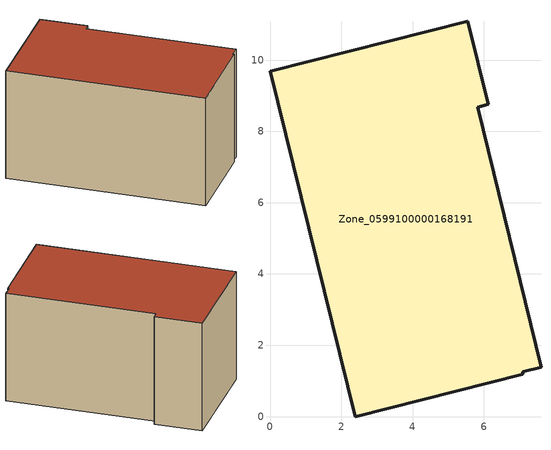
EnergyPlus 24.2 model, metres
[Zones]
Zone_0599100000168191
 floor ground (C_G): 7.1,1.18 2.39,0 0,9.69 5.55,11.08 6.13,8.76 5.83,8.68 7.6,1.39 7.08,1.26 z0
 wall outside (C_F): 5.55,11.08 0,9.69 2.39,0 7.1,1.18 7.08,1.26 7.6,1.39 5.83,8.68 6.13,8.76 5.55,11.08 z0:5.77
 roof outside (C_R): 2.39,0 7.1,1.18 7.08,1.26 7.6,1.39 5.83,8.68 6.13,8.76 5.55,11.08 0,9.69 z5.77
[BUILDING]
Pand.0599100000168191: North Axis=0; Terrain=City; Loads Convergence Tolerance Value=0.04; Temperature Convergence Tolerance Value=0.4; Solar Distribution=FullExterior; Maximum Number of Warmup Days=25; Minimum Number of Warmup Days=1
[Site:Location]
Rotterdam.The.Hague.AP_ZH_NLD Design_Conditions: Latitude=51.96; Longitude=4.45; Time Zone=1; Elevation=-4.5
[SITE:GROUNDTEMPERATURE:BUILDINGSURFACE]
18, 18, 18, 18, 18, 18, 18, 18, 18, 18, 18, 18
[MATERIAL] Thermal Absorptance=0.9; Solar Absorptance=0.7; Visible Absorptance=0.7
Name | Roughness | Thickness | Conductivity | Density | Specific Heat
G.TI.1975-1991 | MediumSmooth | 0.15 | 0.288461 | 540 | 1210
F.TI.1975-1991 | Rough | 0.3 | 0.230769 | 1920 | 840
R.TI.1975-1991 | MediumRough | 0.2 | 0.153846 | 1500 | 1000
[CONSTRUCTION]
C_G: G.TI.1975-1991
C_F: F.TI.1975-1991
C_R: R.TI.1975-1991
[ZONE]
Zone_0599100000168191: Type=1; Multiplier=1; Ceiling Height=Autocalculate; Volume=Autocalculate; Floor Area=autocalculate; Part of Total Floor Area=Yes
[ZONEINFILTRATION:DESIGNFLOWRATE]
Infil_Zone_0599100000168191: Zone or ZoneList or Space or SpaceList=Zone_0599100000168191; Schedule=AlwaysOn; Design Flow Rate Calculation Method=Flow/Area; Flow Rate per Floor Area=0.003; Constant Term Coefficient=1; Temperature Term Coefficient=0; Velocity Term Coefficient=0; Velocity Squared Term Coefficient=0
[HVACTEMPLATE:ZONE:IDEALLOADSAIRSYSTEM]
Zone_0599100000168191: Maximum Heating Supply Air Temperature=50; Minimum Cooling Supply Air Temperature=13; Maximum Heating Supply Air Humidity Ratio=0.0156; Minimum Cooling Supply Air Humidity Ratio=0.0077; Heating Limit=NoLimit; Cooling Limit=NoLimit; Dehumidification Control Type=ConstantSensibleHeatRatio; Cooling Sensible Heat Ratio=0.7; Dehumidification Setpoint=60; Humidification Control Type=None; Humidification Setpoint=30; Outdoor Air Method=None; Outdoor Air Flow Rate per Person=0.00944; Outdoor Air Flow Rate per Zone Floor Area=0; Outdoor Air Flow Rate per Zone=0; Demand Controlled Ventilation Type=None; Outdoor Air Economizer Type=NoEconomizer; Heat Recovery Type=None; Sensible Heat Recovery Effectiveness=0.7; Latent Heat Recovery Effectiveness=0.65
[ZONECONTROL:THERMOSTAT]
ThermostatControl_Zone_0599100000168191: Zone or ZoneList=Zone_0599100000168191; Control Type Schedule=DualSetpointControlType; Control 1=Thermostat_Zone_0599100000168191; Temperature Difference Between Cutout And Setpoint=0
[THERMOSTATSETPOINT:DUALSETPOINT]
Thermostat_Zone_0599100000168191: Heating Setpoint Temperature Schedule=HeatingSetpoint_Zone_0599100000168191; Cooling Setpoint Temperature Schedule=CoolingSetpoint_Zone_0599100000168191
[SCHEDULE:COMPACT]
HeatingSetpoint_Zone_0599100000168191: Through: 12/31, For: AllDays, Until: 24:00, 21
CoolingSetpoint_Zone_0599100000168191: Through: 12/31, For: AllDays, Until: 24:00, 24
DualSetpointControlType: Through: 12/31, For: AllDays, Until: 24:00, 4
AlwaysOn: Through: 12/31, For: AllDays, Until: 24:00, 1
